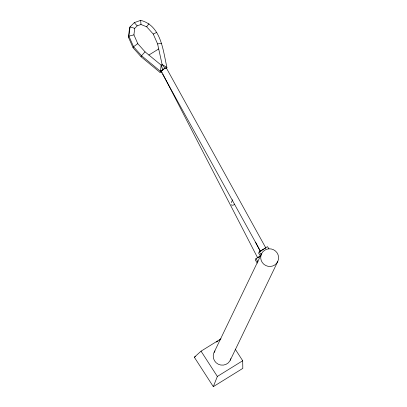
<?xml version="1.0" encoding="UTF-8"?>
<svg xmlns="http://www.w3.org/2000/svg" width="407" height="407" viewBox="0 0 407 407"><rect width="100%" height="100%" fill="white"/><g stroke="black" fill="none" stroke-linecap="round" stroke-linejoin="round"><path stroke-width="0.61" d="M257.829 257.138L257.616 257.789L162.764 73.891M265.669 248.067A3.154 0.336 -32.8 0 1 265.868 248.041L166.249 67.791L166.911 67.379C163.009 50.382 161.208 25.59 140.685 20.35L134.29 22.644L130.052 26.933L129.558 27.961L128.419 37.169L133.064 47.746L141.056 56.756L160.002 72.38L160.495 71.352L161.147 65.12L162.123 64.52L166.911 67.379L166.417 68.407M134.717 28.342L130.052 26.933L128.912 36.142L133.562 46.719L141.55 55.728L160.495 71.352L162.79 69.633L161.147 65.12L145.045 51.847L137.775 43.646L133.913 34.86L134.717 28.342L137.19 25.839L140.98 24.481L146.657 26.786L153.256 34.056L157.595 43.941L162.123 64.52L165.003 68.264L166.911 67.379M260.78 250.59L260.48 251.226L161.004 71.245M220.996 338.807L201.043 351.165L194.332 357.234L213.314 386.65L217.348 376.444L242.699 360.75L235.226 349.16M128.419 37.169L128.912 36.142L133.913 34.86M133.064 47.746L133.562 46.719L137.775 43.646M141.056 56.756L141.55 55.728L145.045 51.847M231.268 202.615L232.626 199.801M260.587 255.749L255.957 258.618L255.291 259.997L257.316 263.136M268.844 248.743L267.491 246.652L259.264 251.75L258.598 253.129L260.622 256.268M214.082 352.386L261.574 253.703M230.24 360.261L277.732 261.579A8.99 8.801 25.7 0 0 268.956 248.819A8.99 8.801 25.7 0 0 262.276 262.525A8.99 8.801 25.7 0 0 277.732 261.579M234.412 204.161L233.827 204.863M146.657 26.786L148.982 23.718M148.896 55.021L158.699 48.952M165.003 68.264L162.79 69.633M162.169 70.314L163.187 69.683M160.002 72.38L161.604 71.383M216.422 342.078L218.01 341.097M219.592 340.115L220.65 339.463M194.332 357.234L195.406 356.568M213.314 386.65L242.811 368.386L242.699 360.75M160.495 71.352L161.147 70.945M153.256 34.056L156.797 32.331M233.404 205.103L231.985 205.209M157.595 43.941L161.62 43.305M231.227 204.757L231.568 205.026M134.29 22.644L137.19 25.839M259.264 251.75L261.289 254.889M255.957 258.618L257.982 261.757M201.043 351.165L217.348 376.444M260.536 250.951L260.821 251.47M255.489 242.124L260.149 251.165M161.604 71.637L162.184 72.767M257.641 257.494L257.916 258.023M140.685 20.35L140.98 24.481M161.203 71.22A3.154 0.336 -32.8 0 1 163.207 69.388A3.154 0.336 -32.8 0 1 166.265 67.883M261.101 250.9A3.154 0.336 -32.8 0 1 263.522 249.201M264.194 248.794A3.154 0.336 -32.8 0 1 265.308 248.209M257.87 257.794A2.671 0.285 -32.8 0 1 258.552 257.219M259.05 256.853A2.671 0.285 -32.8 0 1 260.775 255.754M230.84 358.638A8.99 8.801 25.7 0 1 218.305 364.234A8.99 8.801 25.7 0 1 214.993 350.915M161.309 71.072A2.671 0.285 -32.8 0 1 161.431 70.823M162.113 70.248A2.671 0.285 -32.8 0 1 162.617 69.882"/></g></svg>
